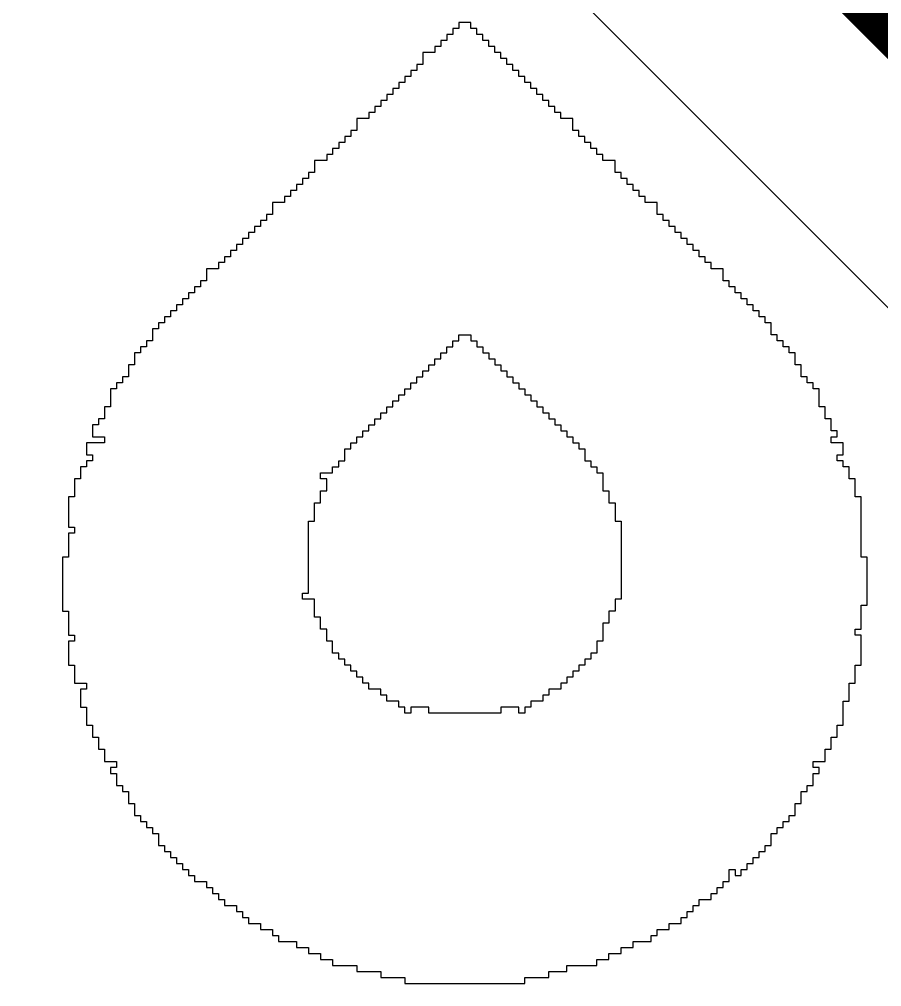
# Model space of a CAD drawing. Header units: millimetres. Extents: x -0.1 to 49.1, y -0.1 to 70.1.
# Drawn here: x 26.9 to 30.185, y 50.904 to 54.588 of the extents above; entities that cross this region are included whole.
import ezdxf

# ---------------------------------------------------------------- set-up
doc = ezdxf.new("R2010")
doc.units = ezdxf.units.MM
doc.layers.add('TopLayer', color=1, linetype='Continuous')
doc.layers.add('TopOverlay', color=2, linetype='Continuous')

msp = doc.modelspace()

# ---------------------------------------------------------------- linework, layer by layer
at = {"layer": 'TopLayer'}
msp.add_line((34.8, 48.9), (26.9, 56.8), dxfattribs=at)
at = {"layer": 'TopLayer', "const_width": 0.5}
msp.add_lwpolyline([(28, 57), (35.1, 49.9)], dxfattribs=at)
at = {"layer": 'TopOverlay'}
for p, q in [((28.62, 54.5769), (28.5742, 54.5769)), ((28.5742, 54.5769), (28.5742, 54.5541)), ((28.62, 54.5541), (28.62, 54.5769)), ((28.5513, 54.5312), (28.5284, 54.5312)), ((28.5284, 54.5312), (28.5284, 54.5083)), ((28.5742, 54.5541), (28.5513, 54.5541)), ((28.5513, 54.5541), (28.5513, 54.5312)), ((28.6429, 54.5541), (28.62, 54.5541)), ((28.6429, 54.5312), (28.6429, 54.5541)), ((28.6658, 54.5312), (28.6429, 54.5312)), ((28.6658, 54.5083), (28.6658, 54.5312)), ((28.5284, 54.5083), (28.5056, 54.5083)), ((28.5056, 54.5083), (28.5056, 54.4854)), ((28.6886, 54.5083), (28.6658, 54.5083)), ((28.6886, 54.4854), (28.6886, 54.5083)), ((28.4827, 54.4625), (28.4369, 54.4625)), ((28.4369, 54.4625), (28.4369, 54.4396)), ((28.5056, 54.4854), (28.4827, 54.4854)), ((28.4827, 54.4854), (28.4827, 54.4625)), ((28.7115, 54.4854), (28.6886, 54.4854)), ((28.7115, 54.4625), (28.7115, 54.4854)), ((28.7344, 54.4625), (28.7115, 54.4625)), ((28.7344, 54.4396), (28.7344, 54.4625)), ((28.4369, 54.4396), (28.4369, 54.4168)), ((28.7573, 54.4396), (28.7344, 54.4396)), ((28.7573, 54.4168), (28.7573, 54.4396)), ((28.414, 54.3939), (28.3911, 54.3939)), ((28.3911, 54.3939), (28.3911, 54.371)), ((28.4369, 54.4168), (28.414, 54.4168)), ((28.414, 54.4168), (28.414, 54.3939)), ((28.7802, 54.4168), (28.7573, 54.4168)), ((28.7802, 54.3939), (28.7802, 54.4168)), ((28.8031, 54.3939), (28.7802, 54.3939)), ((28.8031, 54.371), (28.8031, 54.3939)), ((28.3683, 54.3481), (28.3454, 54.3481)), ((28.3454, 54.3481), (28.3454, 54.3252)), ((28.3911, 54.371), (28.3683, 54.371)), ((28.3683, 54.371), (28.3683, 54.3481)), ((28.8259, 54.371), (28.8031, 54.371)), ((28.8259, 54.3481), (28.8259, 54.371)), ((28.8488, 54.3481), (28.8259, 54.3481)), ((28.8488, 54.3252), (28.8488, 54.3481)), ((28.3454, 54.3252), (28.3225, 54.3252)), ((28.3225, 54.3252), (28.3225, 54.3023)), ((28.8717, 54.3252), (28.8488, 54.3252)), ((28.8717, 54.3023), (28.8717, 54.3252)), ((28.2996, 54.2794), (28.2767, 54.2794)), ((28.2767, 54.2794), (28.2767, 54.2566)), ((28.3225, 54.3023), (28.2996, 54.3023)), ((28.2996, 54.3023), (28.2996, 54.2794)), ((28.8946, 54.3023), (28.8717, 54.3023)), ((28.8946, 54.2794), (28.8946, 54.3023)), ((28.9175, 54.2794), (28.8946, 54.2794)), ((28.9175, 54.2566), (28.9175, 54.2794)), ((28.2767, 54.2566), (28.2538, 54.2566)), ((28.2538, 54.2566), (28.2538, 54.2337)), ((28.9404, 54.2566), (28.9175, 54.2566)), ((28.9404, 54.2337), (28.9404, 54.2566)), ((28.2309, 54.2108), (28.1852, 54.2108)), ((28.1852, 54.2108), (28.1852, 54.1879)), ((28.2538, 54.2337), (28.2309, 54.2337)), ((28.2309, 54.2337), (28.2309, 54.2108)), ((28.9633, 54.2337), (28.9404, 54.2337)), ((28.9633, 54.2108), (28.9633, 54.2337)), ((29.009, 54.2108), (28.9633, 54.2108)), ((29.009, 54.1879), (29.009, 54.2108)), ((28.1852, 54.165), (28.1623, 54.165)), ((28.1623, 54.165), (28.1623, 54.1421)), ((28.1852, 54.1879), (28.1852, 54.165)), ((29.009, 54.165), (29.009, 54.1879)), ((29.0319, 54.165), (29.009, 54.165)), ((29.0319, 54.1421), (29.0319, 54.165)), ((28.1623, 54.1421), (28.1394, 54.1421)), ((28.1394, 54.1421), (28.1394, 54.1193)), ((29.0548, 54.1421), (29.0319, 54.1421)), ((29.0548, 54.1193), (29.0548, 54.1421)), ((28.1165, 54.0964), (28.0936, 54.0964)), ((28.0936, 54.0964), (28.0936, 54.0735)), ((28.1394, 54.1193), (28.1165, 54.1193)), ((28.1165, 54.1193), (28.1165, 54.0964)), ((29.0777, 54.1193), (29.0548, 54.1193)), ((29.0777, 54.0964), (29.0777, 54.1193)), ((29.1006, 54.0964), (29.0777, 54.0964)), ((29.1006, 54.0735), (29.1006, 54.0964)), ((28.0936, 54.0735), (28.0708, 54.0735)), ((28.0708, 54.0735), (28.0708, 54.0506)), ((29.1234, 54.0735), (29.1006, 54.0735)), ((29.1234, 54.0506), (29.1234, 54.0735)), ((28.0708, 54.0506), (28.025, 54.0506)), ((28.025, 54.0506), (28.025, 54.0277)), ((28.025, 54.0277), (28.025, 54.0048)), ((29.1692, 54.0506), (29.1234, 54.0506)), ((29.1692, 54.0277), (29.1692, 54.0506)), ((29.1692, 54.0048), (29.1692, 54.0277)), ((28.0021, 53.9819), (27.9792, 53.9819)), ((27.9792, 53.9819), (27.9792, 53.9591)), ((28.025, 54.0048), (28.0021, 54.0048)), ((28.0021, 54.0048), (28.0021, 53.9819)), ((29.1921, 54.0048), (29.1692, 54.0048)), ((29.1921, 53.9819), (29.1921, 54.0048)), ((29.215, 53.9819), (29.1921, 53.9819)), ((29.215, 53.9591), (29.215, 53.9819)), ((27.9792, 53.9591), (27.9563, 53.9591)), ((27.9563, 53.9591), (27.9563, 53.9362)), ((29.2379, 53.9591), (29.215, 53.9591)), ((29.2379, 53.9362), (29.2379, 53.9591)), ((27.9334, 53.9133), (27.9106, 53.9133)), ((27.9106, 53.9133), (27.9106, 53.8904)), ((27.9563, 53.9362), (27.9334, 53.9362)), ((27.9334, 53.9362), (27.9334, 53.9133)), ((29.2608, 53.9362), (29.2379, 53.9362)), ((29.2608, 53.9133), (29.2608, 53.9362)), ((29.2836, 53.9133), (29.2608, 53.9133)), ((29.2836, 53.8904), (29.2836, 53.9133)), ((27.9106, 53.8904), (27.8648, 53.8904)), ((27.8648, 53.8904), (27.8648, 53.8675)), ((27.8648, 53.8675), (27.8648, 53.8446)), ((29.3294, 53.8904), (29.2836, 53.8904)), ((29.3294, 53.8675), (29.3294, 53.8904)), ((29.3294, 53.8446), (29.3294, 53.8675)), ((27.8648, 53.8446), (27.8419, 53.8446)), ((27.8419, 53.8446), (27.8419, 53.8218)), ((29.3523, 53.8446), (29.3294, 53.8446)), ((29.3523, 53.8218), (29.3523, 53.8446)), ((27.819, 53.7989), (27.7961, 53.7989)), ((27.7961, 53.7989), (27.7961, 53.776)), ((27.8419, 53.8218), (27.819, 53.8218)), ((27.819, 53.8218), (27.819, 53.7989)), ((29.3752, 53.8218), (29.3523, 53.8218)), ((29.3752, 53.7989), (29.3752, 53.8218)), ((29.3981, 53.7989), (29.3752, 53.7989)), ((29.3981, 53.776), (29.3981, 53.7989)), ((27.7961, 53.776), (27.7732, 53.776)), ((27.7732, 53.776), (27.7732, 53.7531)), ((29.4209, 53.776), (29.3981, 53.776)), ((29.4209, 53.7531), (29.4209, 53.776)), ((27.7504, 53.7302), (27.7275, 53.7302)), ((27.7275, 53.7302), (27.7275, 53.7073)), ((27.7732, 53.7531), (27.7504, 53.7531)), ((27.7504, 53.7531), (27.7504, 53.7302)), ((29.4438, 53.7531), (29.4209, 53.7531)), ((29.4438, 53.7302), (29.4438, 53.7531)), ((29.4667, 53.7302), (29.4438, 53.7302)), ((29.4667, 53.7073), (29.4667, 53.7302)), ((27.7046, 53.6844), (27.6817, 53.6844)), ((27.6817, 53.6844), (27.6817, 53.6616)), ((27.7275, 53.7073), (27.7046, 53.7073)), ((27.7046, 53.7073), (27.7046, 53.6844)), ((29.4896, 53.7073), (29.4667, 53.7073)), ((29.4896, 53.6844), (29.4896, 53.7073)), ((29.5125, 53.6844), (29.4896, 53.6844)), ((29.5125, 53.6616), (29.5125, 53.6844)), ((27.6817, 53.6616), (27.6588, 53.6616)), ((27.6588, 53.6616), (27.6588, 53.6387)), ((29.5354, 53.6616), (29.5125, 53.6616)), ((29.5354, 53.6387), (29.5354, 53.6616)), ((27.6588, 53.6387), (27.6131, 53.6387)), ((27.6131, 53.6387), (27.6131, 53.6158)), ((27.6131, 53.6158), (27.6131, 53.5929)), ((29.5811, 53.6387), (29.5354, 53.6387)), ((29.5811, 53.6158), (29.5811, 53.6387)), ((29.5811, 53.5929), (29.5811, 53.6158)), ((27.6131, 53.5929), (27.5902, 53.5929)), ((27.5902, 53.5929), (27.5902, 53.57)), ((29.604, 53.5929), (29.5811, 53.5929)), ((29.604, 53.57), (29.604, 53.5929)), ((27.5673, 53.5471), (27.5444, 53.5471)), ((27.5444, 53.5471), (27.5444, 53.5243)), ((27.5902, 53.57), (27.5673, 53.57)), ((27.5673, 53.57), (27.5673, 53.5471)), ((29.6269, 53.57), (29.604, 53.57)), ((29.6269, 53.5471), (29.6269, 53.57)), ((29.6498, 53.5471), (29.6269, 53.5471)), ((29.6498, 53.5243), (29.6498, 53.5471)), ((27.5215, 53.5014), (27.4986, 53.5014)), ((27.4986, 53.5014), (27.4986, 53.4785)), ((27.5444, 53.5243), (27.5215, 53.5243)), ((27.5215, 53.5243), (27.5215, 53.5014)), ((29.6727, 53.5243), (29.6498, 53.5243)), ((29.6727, 53.5014), (29.6727, 53.5243)), ((29.6956, 53.5014), (29.6727, 53.5014)), ((29.6956, 53.4785), (29.6956, 53.5014)), ((27.4986, 53.4785), (27.4757, 53.4785)), ((27.4757, 53.4785), (27.4757, 53.4556)), ((29.7185, 53.4785), (29.6956, 53.4785)), ((29.7185, 53.4556), (29.7185, 53.4785)), ((27.4529, 53.4327), (27.43, 53.4327)), ((27.43, 53.4327), (27.43, 53.4098)), ((27.4757, 53.4556), (27.4529, 53.4556)), ((27.4529, 53.4556), (27.4529, 53.4327)), ((29.7413, 53.4556), (29.7185, 53.4556)), ((29.7413, 53.4327), (29.7413, 53.4556)), ((29.7642, 53.4327), (29.7413, 53.4327)), ((29.7642, 53.4098), (29.7642, 53.4327)), ((27.43, 53.4098), (27.4071, 53.4098)), ((27.4071, 53.4098), (27.4071, 53.3869)), ((29.7642, 53.3869), (29.7642, 53.4098)), ((27.4071, 53.3641), (27.3842, 53.3641)), ((27.3842, 53.3641), (27.3842, 53.3412)), ((27.4071, 53.3869), (27.4071, 53.3641)), ((28.5513, 53.3412), (28.5513, 53.3641)), ((28.5513, 53.3641), (28.5742, 53.3641)), ((28.5742, 53.3641), (28.5742, 53.3869)), ((28.5742, 53.3869), (28.62, 53.3869)), ((28.62, 53.3869), (28.62, 53.3641)), ((28.62, 53.3641), (28.6429, 53.3641)), ((28.6429, 53.3641), (28.6429, 53.3412)), ((29.7871, 53.3869), (29.7642, 53.3869)), ((29.7871, 53.3641), (29.7871, 53.3869)), ((29.81, 53.3641), (29.7871, 53.3641)), ((29.81, 53.3412), (29.81, 53.3641)), ((27.3613, 53.3183), (27.3384, 53.3183)), ((27.3384, 53.3183), (27.3384, 53.2954)), ((27.3842, 53.3412), (27.3613, 53.3412)), ((27.3613, 53.3412), (27.3613, 53.3183)), ((28.5056, 53.2954), (28.5056, 53.3183)), ((28.5056, 53.3183), (28.5284, 53.3183)), ((28.5284, 53.3183), (28.5284, 53.3412)), ((28.5284, 53.3412), (28.5513, 53.3412)), ((28.6429, 53.3412), (28.6658, 53.3412)), ((28.6658, 53.3412), (28.6658, 53.3183)), ((28.6658, 53.3183), (28.6886, 53.3183)), ((28.6886, 53.3183), (28.6886, 53.2954)), ((29.8329, 53.3412), (29.81, 53.3412)), ((29.8329, 53.3183), (29.8329, 53.3412)), ((29.8558, 53.3183), (29.8329, 53.3183)), ((29.8558, 53.2954), (29.8558, 53.3183)), ((27.3384, 53.2954), (27.3384, 53.2725)), ((28.4827, 53.2725), (28.4827, 53.2954)), ((28.4827, 53.2954), (28.5056, 53.2954)), ((28.6886, 53.2954), (28.7115, 53.2954)), ((28.7115, 53.2954), (28.7115, 53.2725)), ((29.8558, 53.2725), (29.8558, 53.2954)), ((27.3384, 53.2725), (27.3156, 53.2725)), ((27.3156, 53.2725), (27.3156, 53.2496)), ((27.3156, 53.2496), (27.3156, 53.2267)), ((28.4369, 53.2267), (28.4369, 53.2496)), ((28.4369, 53.2496), (28.4598, 53.2496)), ((28.4598, 53.2496), (28.4598, 53.2725)), ((28.4598, 53.2725), (28.4827, 53.2725)), ((28.7115, 53.2725), (28.7344, 53.2725)), ((28.7344, 53.2725), (28.7344, 53.2496)), ((28.7344, 53.2496), (28.7573, 53.2496)), ((28.7573, 53.2496), (28.7573, 53.2267)), ((29.8786, 53.2725), (29.8558, 53.2725)), ((29.8786, 53.2496), (29.8786, 53.2725)), ((29.8786, 53.2267), (29.8786, 53.2496)), ((27.2927, 53.2039), (27.2698, 53.2039)), ((27.2698, 53.2039), (27.2698, 53.181)), ((27.3156, 53.2267), (27.2927, 53.2267)), ((27.2927, 53.2267), (27.2927, 53.2039)), ((28.3911, 53.181), (28.3911, 53.2039)), ((28.3911, 53.2039), (28.414, 53.2039)), ((28.414, 53.2039), (28.414, 53.2267)), ((28.414, 53.2267), (28.4369, 53.2267)), ((28.7573, 53.2267), (28.7802, 53.2267)), ((28.7802, 53.2267), (28.7802, 53.2039)), ((28.7802, 53.2039), (28.8031, 53.2039)), ((28.8031, 53.2039), (28.8031, 53.181)), ((29.9015, 53.2267), (29.8786, 53.2267)), ((29.9015, 53.2039), (29.9015, 53.2267)), ((29.9244, 53.2039), (29.9015, 53.2039)), ((29.9244, 53.181), (29.9244, 53.2039)), ((27.2698, 53.181), (27.2469, 53.181)), ((27.2469, 53.181), (27.2469, 53.1581)), ((28.3683, 53.1581), (28.3683, 53.181)), ((28.3683, 53.181), (28.3911, 53.181)), ((28.8031, 53.181), (28.8259, 53.181)), ((28.8259, 53.181), (28.8259, 53.1581)), ((29.9473, 53.181), (29.9244, 53.181)), ((29.9473, 53.1581), (29.9473, 53.181)), ((27.2469, 53.1581), (27.2469, 53.1352)), ((27.2469, 53.1352), (27.2469, 53.1123)), ((28.3225, 53.1123), (28.3225, 53.1352)), ((28.3225, 53.1352), (28.3454, 53.1352)), ((28.3454, 53.1352), (28.3454, 53.1581)), ((28.3454, 53.1581), (28.3683, 53.1581)), ((28.8259, 53.1581), (28.8488, 53.1581)), ((28.8488, 53.1581), (28.8488, 53.1352)), ((28.8488, 53.1352), (28.8717, 53.1352)), ((28.8717, 53.1352), (28.8717, 53.1123)), ((29.9473, 53.1352), (29.9473, 53.1581)), ((29.9473, 53.1123), (29.9473, 53.1352)), ((27.2469, 53.1123), (27.224, 53.1123)), ((27.224, 53.1123), (27.224, 53.0894)), ((28.2996, 53.0894), (28.2996, 53.1123)), ((28.2996, 53.1123), (28.3225, 53.1123)), ((28.8717, 53.1123), (28.8946, 53.1123)), ((28.8946, 53.1123), (28.8946, 53.0894)), ((29.9702, 53.1123), (29.9473, 53.1123)), ((29.9702, 53.0894), (29.9702, 53.1123)), ((27.224, 53.0666), (27.2011, 53.0666)), ((27.2011, 53.0666), (27.2011, 53.0437)), ((27.224, 53.0894), (27.224, 53.0666)), ((28.2538, 53.0437), (28.2538, 53.0666)), ((28.2538, 53.0666), (28.2767, 53.0666)), ((28.2767, 53.0666), (28.2767, 53.0894)), ((28.2767, 53.0894), (28.2996, 53.0894)), ((28.8946, 53.0894), (28.9175, 53.0894)), ((28.9175, 53.0894), (28.9175, 53.0666)), ((28.9175, 53.0666), (28.9404, 53.0666)), ((28.9404, 53.0666), (28.9404, 53.0437)), ((29.9702, 53.0666), (29.9702, 53.0894)), ((29.9931, 53.0666), (29.9702, 53.0666)), ((29.9931, 53.0437), (29.9931, 53.0666)), ((27.2011, 53.0437), (27.1782, 53.0437)), ((27.1782, 53.0437), (27.1782, 53.0208)), ((27.1782, 53.0208), (27.1782, 52.9979)), ((28.2081, 52.9979), (28.2081, 53.0208)), ((28.2081, 53.0208), (28.2309, 53.0208)), ((28.2309, 53.0208), (28.2309, 53.0437)), ((28.2309, 53.0437), (28.2538, 53.0437)), ((28.9404, 53.0437), (28.9633, 53.0437)), ((28.9633, 53.0437), (28.9633, 53.0208)), ((28.9633, 53.0208), (28.9861, 53.0208)), ((28.9861, 53.0208), (28.9861, 52.9979)), ((29.9931, 53.0208), (29.9931, 53.0437)), ((30.016, 53.0208), (29.9931, 53.0208)), ((30.016, 52.9979), (30.016, 53.0208)), ((27.1782, 52.9979), (27.224, 52.9979)), ((27.224, 52.9979), (27.224, 52.975)), ((28.1852, 52.975), (28.1852, 52.9979)), ((28.1852, 52.9979), (28.2081, 52.9979)), ((28.9861, 52.9979), (29.009, 52.9979)), ((29.009, 52.9979), (29.009, 52.975)), ((29.9931, 52.975), (29.9931, 52.9979)), ((29.9931, 52.9979), (30.016, 52.9979)), ((27.224, 52.975), (27.1554, 52.975)), ((27.1554, 52.975), (27.1554, 52.9521)), ((27.1554, 52.9521), (27.1554, 52.9292)), ((28.1394, 52.9292), (28.1394, 52.9521)), ((28.1394, 52.9521), (28.1623, 52.9521)), ((28.1623, 52.9521), (28.1623, 52.975)), ((28.1623, 52.975), (28.1852, 52.975)), ((29.009, 52.975), (29.0319, 52.975)), ((29.0319, 52.975), (29.0319, 52.9521)), ((29.0319, 52.9521), (29.0548, 52.9521)), ((29.0548, 52.9521), (29.0548, 52.9292)), ((30.0388, 52.975), (29.9931, 52.975)), ((30.0388, 52.9521), (30.0388, 52.975)), ((30.0388, 52.9292), (30.0388, 52.9521)), ((27.1554, 52.9292), (27.1782, 52.9292)), ((27.1782, 52.9292), (27.1782, 52.9064)), ((28.1394, 52.9064), (28.1394, 52.9292)), ((29.0548, 52.9292), (29.0548, 52.9064)), ((30.016, 52.9064), (30.016, 52.9292)), ((30.016, 52.9292), (30.0388, 52.9292)), ((27.1554, 52.8835), (27.1325, 52.8835)), ((27.1325, 52.8835), (27.1325, 52.8606)), ((27.1782, 52.9064), (27.1554, 52.9064)), ((27.1554, 52.9064), (27.1554, 52.8835)), ((28.0936, 52.8606), (28.0936, 52.8835)), ((28.0936, 52.8835), (28.1165, 52.8835)), ((28.1165, 52.8835), (28.1165, 52.9064)), ((28.1165, 52.9064), (28.1394, 52.9064)), ((29.0548, 52.9064), (29.0777, 52.9064)), ((29.0777, 52.9064), (29.0777, 52.8835)), ((29.0777, 52.8835), (29.1006, 52.8835)), ((29.1006, 52.8835), (29.1006, 52.8606)), ((30.0388, 52.9064), (30.016, 52.9064)), ((30.0388, 52.8835), (30.0388, 52.9064)), ((30.0617, 52.8835), (30.0388, 52.8835)), ((30.0617, 52.8606), (30.0617, 52.8835)), ((27.1325, 52.8377), (27.1096, 52.8377)), ((27.1096, 52.8377), (27.1096, 52.8148)), ((27.1325, 52.8606), (27.1325, 52.8377)), ((28.0479, 52.8377), (28.0479, 52.8606)), ((28.0479, 52.8606), (28.0936, 52.8606)), ((28.0708, 52.8377), (28.0479, 52.8377)), ((28.0708, 52.8148), (28.0708, 52.8377)), ((29.1006, 52.8606), (29.1234, 52.8606)), ((29.1234, 52.8606), (29.1234, 52.8377)), ((29.1234, 52.8377), (29.1234, 52.8148)), ((30.0617, 52.8377), (30.0617, 52.8606)), ((30.0846, 52.8377), (30.0617, 52.8377)), ((30.0846, 52.8148), (30.0846, 52.8377)), ((27.1096, 52.8148), (27.1096, 52.7919)), ((28.0708, 52.7919), (28.0708, 52.8148)), ((29.1234, 52.8148), (29.1234, 52.7919)), ((30.0846, 52.7919), (30.0846, 52.8148)), ((27.1096, 52.7691), (27.0867, 52.7691)), ((27.0867, 52.7691), (27.0867, 52.7462)), ((27.1096, 52.7919), (27.1096, 52.7691)), ((28.0479, 52.7691), (28.0479, 52.7919)), ((28.0479, 52.7919), (28.0708, 52.7919)), ((28.0479, 52.7462), (28.0479, 52.7691)), ((29.1234, 52.7919), (29.1463, 52.7919)), ((29.1463, 52.7919), (29.1463, 52.7691)), ((29.1463, 52.7691), (29.1463, 52.7462)), ((30.0846, 52.7691), (30.0846, 52.7919)), ((30.1075, 52.7691), (30.0846, 52.7691)), ((30.1075, 52.7462), (30.1075, 52.7691)), ((27.0867, 52.7462), (27.0867, 52.7233)), ((28.025, 52.7233), (28.025, 52.7462)), ((28.025, 52.7462), (28.0479, 52.7462)), ((29.1463, 52.7462), (29.1692, 52.7462)), ((29.1692, 52.7462), (29.1692, 52.7233)), ((30.1075, 52.7233), (30.1075, 52.7462)), ((27.0867, 52.7233), (27.0867, 52.7004)), ((27.0867, 52.7004), (27.0867, 52.6775)), ((28.025, 52.7004), (28.025, 52.7233)), ((28.025, 52.6775), (28.025, 52.7004)), ((29.1692, 52.7233), (29.1692, 52.7004)), ((29.1692, 52.7004), (29.1692, 52.6775)), ((30.1075, 52.7004), (30.1075, 52.7233)), ((30.1075, 52.6775), (30.1075, 52.7004)), ((27.0867, 52.6775), (27.0867, 52.6546)), ((27.0867, 52.6546), (27.1096, 52.6546)), ((27.1096, 52.6546), (27.1096, 52.6317)), ((28.0021, 52.6546), (28.0021, 52.6775)), ((28.0021, 52.6775), (28.025, 52.6775)), ((28.0021, 52.6317), (28.0021, 52.6546)), ((29.1692, 52.6775), (29.1921, 52.6775)), ((29.1921, 52.6775), (29.1921, 52.6546)), ((29.1921, 52.6546), (29.1921, 52.6317)), ((30.1075, 52.6546), (30.1075, 52.6775)), ((30.1075, 52.6317), (30.1075, 52.6546)), ((27.1096, 52.6317), (27.0867, 52.6317)), ((27.0867, 52.6317), (27.0867, 52.6089)), ((28.0021, 52.6089), (28.0021, 52.6317)), ((29.1921, 52.6317), (29.1921, 52.6089)), ((30.1075, 52.6089), (30.1075, 52.6317)), ((27.0867, 52.6089), (27.0867, 52.586)), ((27.0867, 52.586), (27.0867, 52.5631)), ((28.0021, 52.586), (28.0021, 52.6089)), ((28.0021, 52.5631), (28.0021, 52.586)), ((29.1921, 52.6089), (29.1921, 52.586)), ((29.1921, 52.586), (29.1921, 52.5631)), ((30.1075, 52.586), (30.1075, 52.6089)), ((30.1075, 52.5631), (30.1075, 52.586)), ((27.0867, 52.5402), (27.0638, 52.5402)), ((27.0638, 52.5402), (27.0638, 52.5173)), ((27.0867, 52.5631), (27.0867, 52.5402)), ((28.0021, 52.5402), (28.0021, 52.5631)), ((28.0021, 52.5173), (28.0021, 52.5402)), ((29.1921, 52.5631), (29.1921, 52.5402)), ((29.1921, 52.5402), (29.1921, 52.5173)), ((30.1075, 52.5402), (30.1075, 52.5631)), ((30.1304, 52.5402), (30.1075, 52.5402)), ((30.1304, 52.5173), (30.1304, 52.5402)), ((27.0638, 52.5173), (27.0638, 52.4944)), ((28.0021, 52.4944), (28.0021, 52.5173)), ((29.1921, 52.5173), (29.1921, 52.4944)), ((30.1304, 52.4944), (30.1304, 52.5173)), ((27.0638, 52.4944), (27.0638, 52.4716)), ((27.0638, 52.4716), (27.0638, 52.4487)), ((28.0021, 52.4716), (28.0021, 52.4944)), ((28.0021, 52.4487), (28.0021, 52.4716)), ((29.1921, 52.4944), (29.1921, 52.4716)), ((29.1921, 52.4716), (29.1921, 52.4487)), ((30.1304, 52.4716), (30.1304, 52.4944)), ((30.1304, 52.4487), (30.1304, 52.4716)), ((27.0638, 52.4487), (27.0638, 52.4258)), ((28.0021, 52.4258), (28.0021, 52.4487)), ((29.1921, 52.4487), (29.1921, 52.4258)), ((30.1304, 52.4258), (30.1304, 52.4487)), ((27.0638, 52.4258), (27.0638, 52.4029)), ((27.0638, 52.4029), (27.0638, 52.38)), ((27.9792, 52.38), (27.9792, 52.4029)), ((27.9792, 52.4029), (28.0021, 52.4029)), ((28.0021, 52.4029), (28.0021, 52.4258)), ((29.1921, 52.4258), (29.1921, 52.4029)), ((29.1921, 52.4029), (29.1921, 52.38)), ((30.1304, 52.4029), (30.1304, 52.4258)), ((30.1304, 52.38), (30.1304, 52.4029)), ((27.0638, 52.38), (27.0638, 52.3571)), ((27.0638, 52.3571), (27.0638, 52.3342)), ((28.025, 52.38), (27.9792, 52.38)), ((28.025, 52.3571), (28.025, 52.38)), ((28.025, 52.3342), (28.025, 52.3571)), ((29.1921, 52.38), (29.1692, 52.38)), ((29.1692, 52.38), (29.1692, 52.3571)), ((29.1692, 52.3571), (29.1692, 52.3342)), ((30.1075, 52.3342), (30.1075, 52.3571)), ((30.1075, 52.3571), (30.1304, 52.3571)), ((30.1304, 52.3571), (30.1304, 52.38)), ((27.0638, 52.3342), (27.0867, 52.3342)), ((27.0867, 52.3342), (27.0867, 52.3114)), ((28.025, 52.3114), (28.025, 52.3342)), ((29.1692, 52.3342), (29.1463, 52.3342)), ((29.1463, 52.3342), (29.1463, 52.3114)), ((30.1075, 52.3114), (30.1075, 52.3342)), ((27.0867, 52.3114), (27.0867, 52.2885)), ((27.0867, 52.2885), (27.0867, 52.2656)), ((28.0479, 52.3114), (28.025, 52.3114)), ((28.0479, 52.2885), (28.0479, 52.3114)), ((28.0479, 52.2656), (28.0479, 52.2885)), ((29.1463, 52.2885), (29.1234, 52.2885)), ((29.1234, 52.2885), (29.1234, 52.2656)), ((29.1463, 52.3114), (29.1463, 52.2885)), ((30.1075, 52.2885), (30.1075, 52.3114)), ((30.1075, 52.2656), (30.1075, 52.2885)), ((27.0867, 52.2656), (27.0867, 52.2427)), ((28.0708, 52.2656), (28.0479, 52.2656)), ((28.0708, 52.2427), (28.0708, 52.2656)), ((29.1234, 52.2656), (29.1234, 52.2427)), ((30.0846, 52.2427), (30.0846, 52.2656)), ((30.0846, 52.2656), (30.1075, 52.2656)), ((27.0867, 52.2427), (27.1096, 52.2427)), ((27.1096, 52.2198), (27.0867, 52.2198)), ((27.0867, 52.2198), (27.0867, 52.1969)), ((27.1096, 52.2427), (27.1096, 52.2198)), ((28.0708, 52.2198), (28.0708, 52.2427)), ((28.0936, 52.2198), (28.0708, 52.2198)), ((28.0936, 52.1969), (28.0936, 52.2198)), ((29.1234, 52.2198), (29.1006, 52.2198)), ((29.1006, 52.2198), (29.1006, 52.1969)), ((29.1234, 52.2427), (29.1234, 52.2198)), ((30.1075, 52.2427), (30.0846, 52.2427)), ((30.1075, 52.2198), (30.1075, 52.2427)), ((30.1075, 52.1969), (30.1075, 52.2198)), ((27.0867, 52.1969), (27.0867, 52.1741)), ((27.0867, 52.1741), (27.0867, 52.1512)), ((28.0936, 52.1741), (28.0936, 52.1969)), ((28.1165, 52.1741), (28.0936, 52.1741)), ((28.1165, 52.1512), (28.1165, 52.1741)), ((29.1006, 52.1741), (29.0777, 52.1741)), ((29.0777, 52.1741), (29.0777, 52.1512)), ((29.1006, 52.1969), (29.1006, 52.1741)), ((30.1075, 52.1741), (30.1075, 52.1969)), ((30.1075, 52.1512), (30.1075, 52.1741)), ((27.0867, 52.1512), (27.0867, 52.1283)), ((28.1394, 52.1512), (28.1165, 52.1512)), ((28.1394, 52.1283), (28.1394, 52.1512)), ((29.0777, 52.1512), (29.0548, 52.1512)), ((29.0548, 52.1512), (29.0548, 52.1283)), ((30.1075, 52.1283), (30.1075, 52.1512)), ((27.0867, 52.1283), (27.1096, 52.1283)), ((27.1096, 52.1283), (27.1096, 52.1054)), ((27.1096, 52.1054), (27.1096, 52.0825)), ((28.1623, 52.1283), (28.1394, 52.1283)), ((28.1623, 52.1054), (28.1623, 52.1283)), ((28.1852, 52.1054), (28.1623, 52.1054)), ((28.1852, 52.0825), (28.1852, 52.1054)), ((29.0319, 52.1054), (29.009, 52.1054)), ((29.009, 52.1054), (29.009, 52.0825)), ((29.0548, 52.1283), (29.0319, 52.1283)), ((29.0319, 52.1283), (29.0319, 52.1054)), ((30.0846, 52.1054), (30.0846, 52.1283)), ((30.0846, 52.1283), (30.1075, 52.1283)), ((30.0846, 52.0825), (30.0846, 52.1054)), ((27.1096, 52.0825), (27.1096, 52.0596)), ((28.2081, 52.0825), (28.1852, 52.0825)), ((28.2081, 52.0596), (28.2081, 52.0825)), ((29.009, 52.0825), (28.9861, 52.0825)), ((28.9861, 52.0825), (28.9861, 52.0596)), ((30.0846, 52.0596), (30.0846, 52.0825)), ((27.1096, 52.0596), (27.1554, 52.0596)), ((27.1554, 52.0367), (27.1325, 52.0367)), ((27.1325, 52.0367), (27.1325, 52.0139)), ((27.1554, 52.0596), (27.1554, 52.0367)), ((28.2309, 52.0596), (28.2081, 52.0596)), ((28.2309, 52.0367), (28.2309, 52.0596)), ((28.2767, 52.0367), (28.2309, 52.0367)), ((28.2767, 52.0139), (28.2767, 52.0367)), ((28.9633, 52.0367), (28.9175, 52.0367)), ((28.9175, 52.0367), (28.9175, 52.0139)), ((28.9861, 52.0596), (28.9633, 52.0596)), ((28.9633, 52.0596), (28.9633, 52.0367)), ((30.0617, 52.0367), (30.0617, 52.0596)), ((30.0617, 52.0596), (30.0846, 52.0596)), ((30.0617, 52.0139), (30.0617, 52.0367)), ((27.1325, 52.0139), (27.1325, 51.991)), ((27.1325, 51.991), (27.1325, 51.9681)), ((28.2996, 52.0139), (28.2767, 52.0139)), ((28.2996, 51.991), (28.2996, 52.0139)), ((28.3454, 51.991), (28.2996, 51.991)), ((28.3454, 51.9681), (28.3454, 51.991)), ((28.8946, 51.991), (28.8488, 51.991)), ((28.8488, 51.991), (28.8488, 51.9681)), ((28.9175, 52.0139), (28.8946, 52.0139)), ((28.8946, 52.0139), (28.8946, 51.991)), ((30.0388, 51.9681), (30.0388, 51.991)), ((30.0388, 51.991), (30.0617, 51.991)), ((30.0617, 51.991), (30.0617, 52.0139)), ((27.1325, 51.9681), (27.1554, 51.9681)), ((27.1554, 51.9681), (27.1554, 51.9452)), ((28.3683, 51.9681), (28.3454, 51.9681)), ((28.3683, 51.9452), (28.3683, 51.9681)), ((28.4598, 51.9681), (28.3911, 51.9681)), ((28.3911, 51.9681), (28.3911, 51.9452)), ((28.4598, 51.9452), (28.4598, 51.9681)), ((28.8031, 51.9681), (28.7344, 51.9681)), ((28.7344, 51.9681), (28.7344, 51.9452)), ((28.8031, 51.9452), (28.8031, 51.9681)), ((28.8488, 51.9681), (28.8259, 51.9681)), ((28.8259, 51.9681), (28.8259, 51.9452)), ((30.0388, 51.9452), (30.0388, 51.9681)), ((27.1554, 51.9452), (27.1554, 51.9223)), ((27.1554, 51.9223), (27.1554, 51.8994)), ((28.3911, 51.9452), (28.3683, 51.9452)), ((28.7344, 51.9452), (28.4598, 51.9452)), ((28.8259, 51.9452), (28.8031, 51.9452)), ((30.0388, 51.9223), (30.0388, 51.9452)), ((30.0388, 51.8994), (30.0388, 51.9223)), ((27.1554, 51.8994), (27.1782, 51.8994)), ((27.1782, 51.8994), (27.1782, 51.8765)), ((30.016, 51.8765), (30.016, 51.8994)), ((30.016, 51.8994), (30.0388, 51.8994)), ((27.1782, 51.8765), (27.1782, 51.8537)), ((27.1782, 51.8537), (27.2011, 51.8537)), ((27.2011, 51.8537), (27.2011, 51.8308)), ((29.9931, 51.8308), (29.9931, 51.8537)), ((29.9931, 51.8537), (30.016, 51.8537)), ((30.016, 51.8537), (30.016, 51.8765)), ((27.2011, 51.8308), (27.2011, 51.8079)), ((27.2011, 51.8079), (27.224, 51.8079)), ((27.224, 51.8079), (27.224, 51.785)), ((29.9702, 51.785), (29.9702, 51.8079)), ((29.9702, 51.8079), (29.9931, 51.8079)), ((29.9931, 51.8079), (29.9931, 51.8308)), ((27.224, 51.785), (27.224, 51.7621)), ((29.9702, 51.7621), (29.9702, 51.785)), ((27.224, 51.7621), (27.2698, 51.7621)), ((27.2698, 51.7392), (27.2469, 51.7392)), ((27.2469, 51.7392), (27.2469, 51.7164)), ((27.2698, 51.7621), (27.2698, 51.7392)), ((29.9244, 51.7392), (29.9244, 51.7621)), ((29.9244, 51.7621), (29.9702, 51.7621)), ((29.9473, 51.7392), (29.9244, 51.7392)), ((29.9473, 51.7164), (29.9473, 51.7392)), ((27.2469, 51.7164), (27.2698, 51.7164)), ((27.2698, 51.7164), (27.2698, 51.6935)), ((27.2698, 51.6935), (27.2698, 51.6706)), ((29.9244, 51.6935), (29.9244, 51.7164)), ((29.9244, 51.7164), (29.9473, 51.7164)), ((29.9244, 51.6706), (29.9244, 51.6935)), ((27.2698, 51.6706), (27.2927, 51.6706)), ((27.2927, 51.6706), (27.2927, 51.6477)), ((29.9015, 51.6477), (29.9015, 51.6706)), ((29.9015, 51.6706), (29.9244, 51.6706)), ((27.2927, 51.6477), (27.3156, 51.6477)), ((27.3156, 51.6477), (27.3156, 51.6248)), ((27.3156, 51.6248), (27.3156, 51.6019)), ((29.8786, 51.6248), (29.8786, 51.6477)), ((29.8786, 51.6477), (29.9015, 51.6477)), ((29.8786, 51.6019), (29.8786, 51.6248)), ((27.3156, 51.6019), (27.3384, 51.6019)), ((27.3384, 51.6019), (27.3384, 51.579)), ((29.8558, 51.579), (29.8558, 51.6019)), ((29.8558, 51.6019), (29.8786, 51.6019)), ((27.3384, 51.579), (27.3384, 51.5562)), ((27.3384, 51.5562), (27.3613, 51.5562)), ((27.3613, 51.5562), (27.3613, 51.5333)), ((29.8329, 51.5333), (29.8329, 51.5562)), ((29.8329, 51.5562), (29.8558, 51.5562)), ((29.8558, 51.5562), (29.8558, 51.579)), ((27.3613, 51.5333), (27.3842, 51.5333)), ((27.3842, 51.5333), (27.3842, 51.5104)), ((27.3842, 51.5104), (27.4071, 51.5104)), ((27.4071, 51.5104), (27.4071, 51.4875)), ((29.7871, 51.4875), (29.7871, 51.5104)), ((29.7871, 51.5104), (29.81, 51.5104)), ((29.81, 51.5104), (29.81, 51.5333)), ((29.81, 51.5333), (29.8329, 51.5333)), ((27.4071, 51.4875), (27.43, 51.4875)), ((27.43, 51.4875), (27.43, 51.4646)), ((29.7642, 51.4646), (29.7642, 51.4875)), ((29.7642, 51.4875), (29.7871, 51.4875)), ((27.43, 51.4646), (27.43, 51.4417)), ((27.43, 51.4417), (27.4529, 51.4417)), ((27.4529, 51.4417), (27.4529, 51.4189)), ((29.7413, 51.4189), (29.7413, 51.4417)), ((29.7413, 51.4417), (29.7642, 51.4417)), ((29.7642, 51.4417), (29.7642, 51.4646)), ((27.4529, 51.4189), (27.4757, 51.4189)), ((27.4757, 51.4189), (27.4757, 51.396)), ((29.7185, 51.396), (29.7185, 51.4189)), ((29.7185, 51.4189), (29.7413, 51.4189)), ((27.4757, 51.396), (27.4986, 51.396)), ((27.4986, 51.396), (27.4986, 51.3731)), ((27.4986, 51.3731), (27.5215, 51.3731)), ((27.5215, 51.3731), (27.5215, 51.3502)), ((29.6727, 51.3502), (29.6727, 51.3731)), ((29.6727, 51.3731), (29.6956, 51.3731)), ((29.6956, 51.3731), (29.6956, 51.396)), ((29.6956, 51.396), (29.7185, 51.396)), ((27.5215, 51.3502), (27.5444, 51.3502)), ((27.5444, 51.3502), (27.5444, 51.3273)), ((27.5444, 51.3273), (27.5673, 51.3273)), ((27.5673, 51.3273), (27.5673, 51.3044)), ((29.604, 51.3273), (29.604, 51.3502)), ((29.604, 51.3502), (29.6269, 51.3502)), ((29.604, 51.3044), (29.604, 51.3273)), ((29.6269, 51.3502), (29.6269, 51.3273)), ((29.6269, 51.3273), (29.6498, 51.3273)), ((29.6498, 51.3273), (29.6498, 51.3502)), ((29.6498, 51.3502), (29.6727, 51.3502)), ((27.5673, 51.3044), (27.6131, 51.3044)), ((27.6131, 51.3044), (27.6131, 51.2815)), ((29.5811, 51.2815), (29.5811, 51.3044)), ((29.5811, 51.3044), (29.604, 51.3044)), ((27.6131, 51.2815), (27.6359, 51.2815)), ((27.6359, 51.2815), (27.6359, 51.2587)), ((27.6359, 51.2587), (27.6588, 51.2587)), ((27.6588, 51.2587), (27.6588, 51.2358)), ((29.5354, 51.2358), (29.5354, 51.2587)), ((29.5354, 51.2587), (29.5583, 51.2587)), ((29.5583, 51.2587), (29.5583, 51.2815)), ((29.5583, 51.2815), (29.5811, 51.2815)), ((27.6588, 51.2358), (27.6817, 51.2358)), ((27.6817, 51.2358), (27.6817, 51.2129)), ((29.4896, 51.2129), (29.4896, 51.2358)), ((29.4896, 51.2358), (29.5354, 51.2358)), ((27.6817, 51.2129), (27.7275, 51.2129)), ((27.7275, 51.2129), (27.7275, 51.19)), ((27.7275, 51.19), (27.7504, 51.19)), ((27.7504, 51.19), (27.7504, 51.1671)), ((29.4438, 51.1671), (29.4438, 51.19)), ((29.4438, 51.19), (29.4667, 51.19)), ((29.4667, 51.19), (29.4667, 51.2129)), ((29.4667, 51.2129), (29.4896, 51.2129)), ((27.7504, 51.1671), (27.7732, 51.1671)), ((27.7732, 51.1671), (27.7732, 51.1442)), ((27.7732, 51.1442), (27.819, 51.1442)), ((27.819, 51.1442), (27.819, 51.1214)), ((29.3752, 51.1214), (29.3752, 51.1442)), ((29.3752, 51.1442), (29.4209, 51.1442)), ((29.4209, 51.1442), (29.4209, 51.1671)), ((29.4209, 51.1671), (29.4438, 51.1671)), ((27.819, 51.1214), (27.8648, 51.1214)), ((27.8648, 51.1214), (27.8648, 51.0985)), ((29.3294, 51.0985), (29.3294, 51.1214)), ((29.3294, 51.1214), (29.3752, 51.1214)), ((27.8648, 51.0985), (27.8877, 51.0985)), ((27.8877, 51.0985), (27.8877, 51.0756)), ((27.8877, 51.0756), (27.9563, 51.0756)), ((27.9563, 51.0756), (27.9563, 51.0527)), ((29.2379, 51.0527), (29.2379, 51.0756)), ((29.2379, 51.0756), (29.3065, 51.0756)), ((29.3065, 51.0756), (29.3065, 51.0985)), ((29.3065, 51.0985), (29.3294, 51.0985)), ((27.9563, 51.0527), (28.0021, 51.0527)), ((28.0021, 51.0527), (28.0021, 51.0298)), ((28.0021, 51.0298), (28.0479, 51.0298)), ((28.0479, 51.0298), (28.0479, 51.0069)), ((29.1463, 51.0069), (29.1463, 51.0298)), ((29.1463, 51.0298), (29.1921, 51.0298)), ((29.1921, 51.0298), (29.1921, 51.0527)), ((29.1921, 51.0527), (29.2379, 51.0527)), ((28.0479, 51.0069), (28.0936, 51.0069)), ((28.0936, 51.0069), (28.0936, 50.984)), ((29.1006, 50.984), (29.1006, 51.0069)), ((29.1006, 51.0069), (29.1463, 51.0069)), ((28.0936, 50.984), (28.1852, 50.984)), ((28.1852, 50.984), (28.1852, 50.9612)), ((28.1852, 50.9612), (28.2767, 50.9612)), ((28.2767, 50.9612), (28.2767, 50.9383)), ((28.9175, 50.9383), (28.9175, 50.9612)), ((28.9175, 50.9612), (28.9861, 50.9612)), ((28.9861, 50.9612), (28.9861, 50.984)), ((28.9861, 50.984), (29.1006, 50.984)), ((28.2767, 50.9383), (28.3683, 50.9383)), ((28.3683, 50.9383), (28.3683, 50.9154)), ((28.8259, 50.9154), (28.8259, 50.9383)), ((28.8259, 50.9383), (28.9175, 50.9383)), ((28.3683, 50.9154), (28.8259, 50.9154))]:
    msp.add_line(p, q, dxfattribs=at)

doc.saveas('drawing.dxf')
